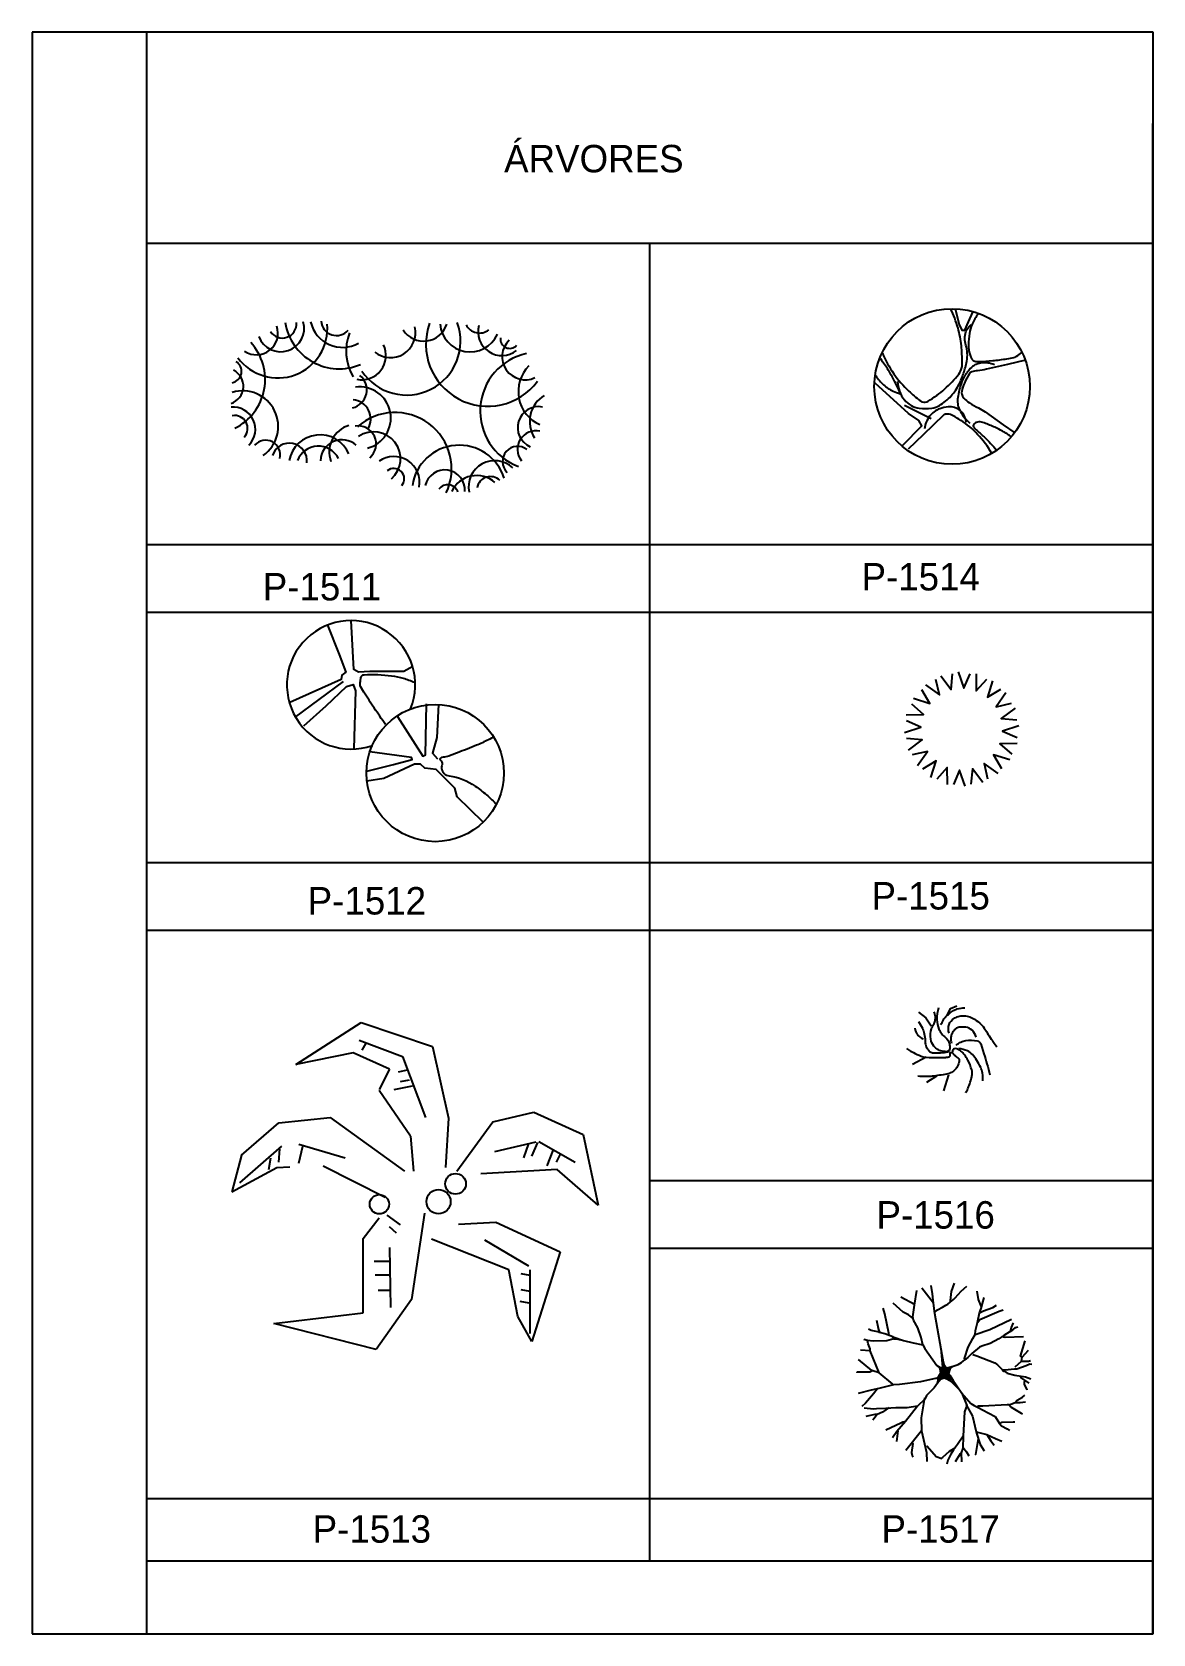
# Model space of a CAD drawing. Extents: x -74 to 94, y -49 to 40.
# Drawn here: x -73.97 to -49.47, y 4.82 to 39.82 of the extents above; entities that cross this region are included whole.
import ezdxf

# ---------------------------------------------------------------- set-up
doc = ezdxf.new("R2010")
doc.units = 0
doc.header["$LTSCALE"] = 100
doc.header["$MEASUREMENT"] = 0
doc.layers.add('FOLHA', color=3, linetype='CONTINUOUS')
doc.layers.add('P-ARVORE', color=2, linetype='CONTINUOUS')

# ---------------------------------------------------------------- blocks, each defined once
blk = doc.blocks.new('P-1517')
at = {"layer": 'P-ARVORE'}
for p, q in [((-0.503, 1.84), (-0.251, 1.512)), ((0.134, 1.764), (0.114, 1.567)), ((0.2, 1.94), (0.134, 1.764)), ((0.22, 1.62), (0.357, 1.767)), ((0.357, 1.767), (0.477, 1.874)), ((0.357, 1.767), (0.357, 1.767)), ((0.694, 1.77), (0.724, 1.587)), ((-0.27, 1.707), (-0.27, 1.707)), ((-0.166, 1.364), (-0.056, 1.417)), ((-0.056, 1.417), (0.017, 1.464)), ((0.017, 1.464), (0.06, 1.487)), ((0.06, 1.487), (0.117, 1.53)), ((0.114, 1.567), (0.117, 1.53)), ((0.117, 1.53), (0.187, 1.587)), ((0.187, 1.587), (0.22, 1.62)), ((0.724, 1.587), (0.79, 1.427)), ((0.84, 1.34), (1.044, 1.41)), ((1.044, 1.41), (1.127, 1.464)), ((-0.224, 1.312), (-0.166, 1.364)), ((0.71, 1.087), (0.764, 1.147)), ((0.757, 1.294), (0.84, 1.34)), ((0.757, 1.294), (0.757, 1.294)), ((0.764, 1.147), (1.184, 1.33)), ((0.977, 0.93), (1.454, 1.157)), ((1.184, 1.33), (1.27, 1.364)), ((0.66, 0.824), (0.977, 0.93)), ((1.317, 0.757), (1.24, 0.77)), ((1.717, 0.774), (1.317, 0.757)), ((1.427, 0.89), (1.48, 0.924)), ((1.48, 0.924), (1.544, 0.974)), ((1.544, 0.974), (1.59, 0.99)), ((1.717, 0.774), (1.717, 0.774)), ((0.804, 0.57), (0.804, 0.57)), ((0.987, 0.624), (0.987, 0.624)), ((1.69, 0.324), (1.827, 0.48)), ((-0.13, 0.084), (-0.05, 0.09)), ((-0.1, 0.077), (-0.046, 0.08)), ((-0.08, 0.034), (-0.1, 0.077)), ((-0.09, -0.056), (-0.08, 0.034)), ((-0.083, 0.067), (-0.023, 0.084)), ((-0.07, 0.04), (-0.083, 0.067)), ((-0.08, -0.06), (-0.07, 0.04)), ((-0.07, -0.063), (-0.06, 0.047)), ((-0.066, 0.054), (-0.023, 0.067)), ((-0.06, 0.047), (-0.066, 0.054)), ((-0.06, -0.073), (-0.05, 0.05)), ((-0.05, 0.09), (-0.036, 0.11)), ((-0.05, 0.05), (-0.023, 0.05)), ((-0.05, -0.076), (-0.04, 0.04)), ((-0.046, 0.08), (-0.026, 0.1)), ((-0.04, 0.23), (-0.023, 0.17)), ((-0.036, 0.11), (-0.04, 0.23)), ((-0.04, 0.04), (0, 0.02)), ((-0.04, -0.066), (-0.03, 0.024)), ((-0.03, 0.147), (-0.03, 0.147)), ((-0.03, 0.024), (-0.01, 0.01)), ((-0.03, -0.056), (-0.02, 0)), ((-0.026, 0.1), (-0.026, 0.13)), ((-0.023, 0.17), (-0.01, 0.104)), ((-0.023, 0.1), (0.017, 0.06)), ((-0.023, 0.084), (0.01, 0.05)), ((-0.023, 0.067), (0.004, 0.04)), ((-0.023, 0.05), (0, 0.03)), ((-0.02, 0), (0, 0)), ((-0.01, 0.104), (0.024, 0.07)), ((-0.01, 0.01), (0.01, 0.01)), ((0, 0.03), (0.037, 0.03)), ((0, 0.02), (0.02, 0.02)), ((0, 0), (0, -0.056)), ((0.004, 0.04), (0.057, 0.04)), ((0.01, 0.05), (0.077, 0.05)), ((0.01, 0.01), (0.01, -0.066)), ((0.017, 0.06), (0.094, 0.064)), ((0.02, 0.02), (0.02, -0.076)), ((0.037, 0.03), (0.03, -0.076)), ((0.037, 0.08), (0.104, 0.094)), ((0.057, 0.04), (0.04, -0.003)), ((0.077, 0.05), (0.05, 0.004)), ((0.05, 0.004), (0.05, -0.063)), ((0.094, 0.064), (0.06, -0.02)), ((0.087, 0.02), (0.07, -0.023)), ((0.114, 0.087), (0.087, 0.02)), ((0.18, 0.13), (0.287, 0.164)), ((0.287, 0.164), (0.364, 0.207)), ((0.364, 0.207), (0.437, 0.267)), ((1.534, 0.117), (1.67, 0.237)), ((1.67, 0.237), (1.69, 0.324)), ((-0.093, -0.153), (-0.166, -0.24)), ((-0.166, -0.24), (-0.14, -0.16)), ((-0.163, -0.123), (-0.143, -0.096)), ((-0.13, -0.14), (-0.15, -0.123)), ((-0.14, -0.16), (-0.146, -0.14)), ((-0.143, -0.096), (-0.116, -0.083)), ((-0.14, -0.11), (-0.1, -0.083)), ((-0.116, -0.143), (-0.14, -0.11)), ((-0.08, -0.13), (-0.13, -0.17)), ((-0.13, -0.17), (-0.13, -0.14)), ((-0.116, -0.083), (-0.09, -0.056)), ((-0.116, -0.12), (-0.07, -0.063)), ((-0.086, -0.12), (-0.116, -0.143)), ((-0.11, -0.12), (-0.113, -0.123)), ((-0.07, -0.103), (-0.11, -0.12)), ((-0.1, -0.083), (-0.08, -0.06)), ((-0.003, -0.126), (-0.093, -0.153)), ((0.007, -0.106), (-0.086, -0.12)), ((-0.006, -0.116), (-0.08, -0.13)), ((-0.076, -0.093), (-0.06, -0.073)), ((0.047, -0.093), (-0.076, -0.093)), ((0.014, -0.096), (-0.07, -0.103)), ((0.02, -0.076), (-0.05, -0.076)), ((0.01, -0.066), (-0.04, -0.066)), ((0, -0.056), (-0.03, -0.056)), ((-0.01, -0.01), (-0.01, -0.046)), ((0.064, -0.133), (-0.006, -0.116)), ((0.117, -0.173), (-0.003, -0.126)), ((0.084, -0.13), (0.007, -0.106)), ((0.084, -0.12), (0.014, -0.096)), ((0.03, -0.076), (0.047, -0.093)), ((0.04, -0.003), (0.04, -0.07)), ((0.04, -0.07), (0.084, -0.12)), ((0.087, -0.176), (0.044, -0.153)), ((0.05, -0.063), (0.1, -0.126)), ((0.06, -0.02), (0.06, -0.056)), ((0.06, -0.056), (0.117, -0.13)), ((0.1, -0.156), (0.064, -0.133)), ((0.07, -0.023), (0.07, -0.05)), ((0.07, -0.05), (0.147, -0.14)), ((0.1, -0.126), (0.084, -0.13)), ((0.117, -0.13), (0.1, -0.156)), ((0.147, -0.14), (0.114, -0.15)), ((0.114, -0.15), (0.117, -0.173)), ((0.147, -0.196), (0.18, -0.183)), ((0.197, -0.236), (0.147, -0.196))]:
    blk.add_line(p, q, dxfattribs=at)
for points in [[(-0.483, 0.597), (-0.52, 0.757), (-0.596, 0.97), (-0.69, 1.134), (-0.703, 1.207), (-0.666, 1.464), (-0.616, 1.784)], [(-0.023, 0.17), (-0.22, 1.28), (-0.25, 1.504), (-0.27, 1.707), (-0.3, 1.89)], [(-0.706, 1.177), (-0.8, 1.254), (-0.913, 1.307), (-1.133, 1.507)], [(-0.663, 1.48), (-0.963, 1.637)], [(1.494, 1.077), (1.484, 1.06), (1.45, 0.974), (1.427, 0.89), (1.29, 0.8), (1.267, 0.784), (1.177, 0.727), (1.177, 0.727), (0.987, 0.624), (0.804, 0.57), (0.757, 0.547), (0.59, 0.404), (0.5, 0.32), (0.437, 0.267), (0.427, 0.294), (0.507, 0.544), (0.61, 0.737), (0.66, 0.824), (0.66, 0.824), (0.664, 0.907), (0.71, 1.087), (0.757, 1.294), (0.794, 1.387), (0.82, 1.497), (0.86, 1.63)], [(-1.433, 0.884), (-1.453, 0.95), (-1.453, 0.95), (-1.49, 1.127)], [(-1.22, 0.804), (-1.23, 0.854), (-1.316, 1.274), (-1.353, 1.394)], [(-1.636, 0.467), (-1.633, 0.507), (-1.676, 0.614), (-1.693, 0.694), (-1.773, 0.71)], [(-1.696, 0.697), (-1.566, 0.684), (-1.27, 0.687), (-1.116, 0.734), (-1.143, 0.77), (-1.313, 0.837), (-1.4, 0.857), (-1.47, 0.88), (-1.613, 0.91), (-1.67, 0.937)], [(-1.433, 0.884), (-1.43, 0.85)], [(-1.143, 0.77), (-0.906, 0.69), (-0.693, 0.637), (-0.483, 0.597)], [(-1.126, 0.727), (-1.083, 0.724), (-1.056, 0.724), (-0.906, 0.69)], [(-1.436, -0.013), (-1.636, 0.467), (-1.846, 0.48)], [(-0.483, 0.597), (-0.44, 0.514), (-0.176, 0.147), (-0.106, 0.097), (-0.05, 0.107), (-0.05, 0.107), (-0.083, 0.514)], [(0.61, 0.384), (0.697, 0.354), (1.09, 0.2), (1.147, 0.157), (1.25, 0.057), (1.307, 0.05), (1.52, 0.07), (1.57, 0.07), (1.777, 0.147), (1.854, 0.18), (1.9, 0.177)], [(1.69, 0.324), (1.654, 0.347), (1.75, 0.684)], [(-1.586, 0.03), (-1.64, -0.003), (-1.926, -0.003), (-1.926, -0.003)], [(-1.136, -0.266), (-1.436, -0.013), (-1.6, 0.034), (-1.89, 0.274)], [(-0.136, 0.114), (-0.113, 0.07), (-0.1, -0.023), (-0.143, -0.096), (-0.186, -0.143)], [(-0.023, 0.17), (0.032, 0.086), (0.071, 0.097), (0.18, 0.13)], [(0.18, 0.13), (0.114, 0.087), (0.08, -0.03), (0.104, -0.066), (0.18, -0.183)], [(1.25, 0.057), (1.277, 0.02), (1.3, 0.017), (1.36, -0.02), (1.53, -0.066), (1.757, -0.1), (1.874, -0.146)], [(1.67, 0.237), (1.827, 0.24), (1.867, 0.254)], [(-0.13, -0.17), (-0.18, -0.133), (-0.536, -0.216), (-0.993, -0.273), (-1.123, -0.28), (-1.443, -0.36), (-1.61, -0.396), (-1.896, -0.466)], [(0.297, -0.366), (0.14, -0.21), (0.044, -0.153), (-0.02, -0.136), (-0.13, -0.17), (-0.166, -0.24), (-0.233, -0.346), (-0.233, -0.346), (-0.403, -0.513), (-0.443, -0.59), (-0.603, -0.743), (-0.823, -0.78), (-1.073, -0.783), (-1.293, -0.796), (-1.5, -0.803), (-1.563, -0.813), (-1.766, -0.79)], [(0.147, -0.14), (0.37, -0.463), (0.48, -0.73), (0.427, -0.866), (0.427, -0.866), (0.394, -1.403), (0.274, -1.58), (0.184, -1.7), (0.127, -1.793), (0.06, -1.923), (0.037, -2.01)], [(1.837, -0.243), (1.66, -0.12), (1.674, -0.083)], [(1.794, -0.39), (1.794, -0.39), (1.737, -0.266), (1.74, -0.203), (1.75, -0.186)], [(-1.48, -0.376), (-1.56, -0.476), (-1.736, -0.68), (-1.82, -0.75)], [(-0.446, -0.56), (-0.52, -0.996), (-0.516, -1.283), (-0.853, -1.71)], [(0.37, -0.463), (0.564, -0.683), (0.64, -0.733), (0.737, -0.78), (0.82, -0.826), (1.094, -0.973), (1.094, -0.973), (1.194, -1.12), (1.234, -1.173), (1.36, -1.24), (1.41, -1.276)], [(1.404, -0.716), (1.537, -0.663), (1.647, -0.666), (1.759, -0.648)], [(1.537, -0.663), (1.58, -0.613), (1.694, -0.546), (1.744, -0.503)], [(-1.48, -0.926), (-1.53, -0.926), (-1.73, -0.967)], [(-1.22, -0.776), (-1.363, -0.873), (-1.48, -0.926), (-1.553, -1.023), (-1.58, -1.05)], [(-0.603, -0.743), (-0.86, -1.08), (-0.92, -1.096), (-0.963, -1.117), (-1.293, -1.266)], [(0.464, -0.713), (0.6, -0.963), (0.684, -1.306), (0.69, -1.333), (0.767, -1.583), (0.857, -1.723)], [(0.7, -0.76), (0.737, -0.74), (0.83, -0.74), (1.357, -0.71), (1.397, -0.706), (1.45, -0.763), (1.664, -0.9), (1.694, -0.913)], [(-0.86, -1.08), (-1.05, -1.3), (-1.146, -1.433)], [(-1.033, -1.28), (-1.063, -1.513)], [(-0.516, -1.283), (-0.403, -1.756), (-0.4, -1.956)], [(0.684, -1.306), (0.914, -1.366), (1, -1.5), (1.077, -1.6)], [(0.914, -1.366), (1.107, -1.453), (1.24, -1.51)], [(1.194, -1.12), (1.24, -1.093), (1.49, -1.09), (1.527, -1.09)], [(-0.723, -1.553), (-0.706, -1.563), (-0.73, -1.756), (-0.72, -1.82), (-0.693, -1.85)], [(-0.39, -1.62), (-0.39, -1.62), (-0.19, -1.843), (-0.07, -1.89)], [(0.217, -1.663), (0.09, -1.736), (-0.056, -1.863), (-0.1, -1.896)], [(0.394, -1.403), (0.387, -1.663), (0.354, -1.766), (0.364, -1.96)], [(0.39, -1.643), (0.47, -1.74), (0.52, -1.826)], [(0.724, -1.45), (0.67, -1.803), (0.67, -1.803)], [(0.354, -1.766), (0.334, -1.783), (0.22, -1.963)]]:
    blk.add_lwpolyline(points, dxfattribs=at)
blk = doc.blocks.new('P-1516')
at = {"layer": 'P-ARVORE', "linetype": 'CONTINUOUS'}
for points in [[(-0.729, 0.774), (-0.569, 0.65), (-0.45, 0.475)], [(-0.102, 0.698), (-0.032, 0.849), (0.107, 0.906)], [(-0.562, -0.214), (-0.861, -0.371)], [(-0.339, -0.629), (-0.554, -0.769)], [(-0.073, -0.595), (-0.185, -0.944)]]:
    blk.add_lwpolyline(points, dxfattribs=at)
for points in [[(-0.29, 0.865, 0.081449), (-0.328, 0.609, 0.09931), (-0.283, 0.401, 0.125117), (-0.14, 0.217, -0.178086), (-0.053, 0.077, -0.063908), (-0.045, -0.026, -0.160442), (-0.06, -0.065, -0.214567), (-0.114, -0.092, -0.092896), (-0.248, -0.072, -0.065148), (-0.331, -0.03, -0.070956), (-0.394, 0.027, -0.142597), (-0.462, 0.181, -0.104069), (-0.444, 0.409, -0.070391), (-0.402, 0.501, 0.080024), (-0.367, 0.582, 0.087865), (-0.36, 0.67, 0.066949), (-0.387, 0.782)], [(-0.24, 0.492, -0.044682), (-0.186, 0.603, -0.061336), (-0.13, 0.674, -0.021398), (-0.068, 0.73, -0.018115), (0.01, 0.79, -0.088663), (0.119, 0.842, -0.065079), (0.282, 0.865)], [(-0.813, 0.425, 0.052985), (-0.795, 0.36, 0.052985), (-0.764, 0.3, 0.072272), (-0.702, 0.232, 0.072272), (-0.624, 0.184)], [(-0.729, 0.567, -0.040463), (-0.645, 0.421, -0.053459), (-0.604, 0.3, -0.053778), (-0.586, 0.151, 0.074403), (-0.569, 0.044, 0.083198), (-0.514, -0.062, 0.138856), (-0.457, -0.106, 0.087891), (-0.389, -0.12, 0.033246), (-0.207, -0.113, 0.026612), (-0.134, -0.102, 0.02308), (-0.053, -0.081)], [(-0.06, 0.309, -0.15415), (-0.059, 0.503, -0.182547), (0.045, 0.633, -0.042902), (0.138, 0.678, -0.07207), (0.199, 0.691, -0.06867), (0.331, 0.683, -0.072417), (0.449, 0.641, -0.053003), (0.608, 0.534, -0.069069), (0.706, 0.425, -0.011932), (0.773, 0.321, 0.009178), (0.86, 0.184, 0.010014), (0.906, 0.119, 0.005993), (0.985, 0.011)], [(0.533, 0.226, 0.136217), (0.441, 0.377, 0.157301), (0.302, 0.442, 0.070171), (0.159, 0.44, 0.12826), (0.087, 0.409, 0.062011), (0.039, 0.362, 0.051839), (-0.003, 0.293, 0.104783), (-0.026, 0.202, 0.090519), (-0.011, 0.094)], [(0.094, 0.053, -0.067187), (0.196, 0.119, -0.073562), (0.302, 0.151, -0.093418), (0.557, 0.142, -0.25764), (0.63, 0.077), (0.7, -0.139, -0.005191), (0.767, -0.361, -0.004956), (0.833, -0.595)], [(-0.993, -0.023, 0.014301), (-0.901, -0.082, 0.022943), (-0.841, -0.113, 0.01032), (-0.672, -0.189, 0.037793), (-0.624, -0.205, 0.048958), (-0.562, -0.215, 0.011951), (-0.304, -0.222, 0.019564), (-0.143, -0.217, 0.041375), (-0.067, -0.205, 0.47666), (-0.039, -0.146, -0.807655), (0.003, -0.113, -0.028286), (0.031, -0.141, 0.019539), (0.072, -0.181, 0.017303), (0.119, -0.22, -0.025876), (0.149, -0.247, -0.231233), (0.16, -0.278, -0.068815), (0.135, -0.38, -0.084375), (0.071, -0.483, -0.099945), (-0.011, -0.546, -0.064332), (-0.115, -0.581, -0.022185), (-0.429, -0.629, -0.026795), (-0.566, -0.636, -0.020747), (-0.743, -0.629)], [(0.302, -0.993, 0.018161), (0.35, -0.899, 0.024951), (0.379, -0.828, 0.016538), (0.425, -0.682, 0.031277), (0.442, -0.603, 0.104913), (0.434, -0.488, 0.05326), (0.351, -0.28, 0.042497), (0.274, -0.159, 0.055782), (0.199, -0.081, 0.091303), (0.107, -0.029, 0.177252), (0.052, -0.03, 0.161184), (0.027, -0.051, 0.105355), (0.01, -0.098)], [(0.679, -0.728, 0.047683), (0.667, -0.56, 0.062885), (0.63, -0.437, 0.039218), (0.548, -0.285, 0.041534), (0.449, -0.155, 0.104965), (0.339, -0.076, 0.072228), (0.149, -0.023)]]:
    blk.add_lwpolyline(points, format="xyb", dxfattribs=at)
blk = doc.blocks.new('P-1515')
at = {"layer": 'P-ARVORE', "linetype": 'CONTINUOUS'}
for points in [[(-0.813, 1.003), (-0.506, 0.786), (-0.581, 1.121)], [(-0.475, 1.201), (-0.251, 0.9), (-0.219, 1.242)], [(-0.093, 1.286), (0.027, 0.93), (0.163, 1.245)], [(0.297, 1.248), (0.301, 0.872), (0.528, 1.13)], [(0.655, 1.092), (0.544, 0.733), (0.839, 0.908)], [(-1.072, 0.71), (-0.714, 0.598), (-0.889, 0.894)], [(0.948, 0.832), (0.732, 0.525), (1.067, 0.601)], [(-1.229, 0.351), (-0.853, 0.356), (-1.111, 0.583)], [(1.147, 0.494), (0.846, 0.27), (1.188, 0.238)], [(-1.266, -0.039), (-0.911, 0.082), (-1.226, 0.218)], [(1.231, 0.112), (0.876, -0.008), (1.191, -0.144)], [(-1.182, -0.421), (-0.881, -0.196), (-1.223, -0.164)], [(1.193, -0.277), (0.818, -0.282), (1.076, -0.509)], [(-0.984, -0.758), (-0.767, -0.452), (-1.102, -0.527)], [(-0.691, -1.018), (-0.579, -0.659), (-0.874, -0.834)], [(1.037, -0.636), (0.679, -0.525), (0.854, -0.82)], [(-0.332, -1.174), (-0.337, -0.799), (-0.563, -1.057)], [(0.058, -1.212), (-0.063, -0.856), (-0.199, -1.172)], [(0.44, -1.128), (0.216, -0.827), (0.184, -1.168)], [(0.777, -0.929), (0.471, -0.712), (0.546, -1.047)]]:
    blk.add_lwpolyline(points, dxfattribs=at)
blk = doc.blocks.new('P-1514')
at = {"layer": 'P-ARVORE', "linetype": 'CONTINUOUS'}
for points in [[(-1.522, 0.728, 0.053066), (-1.274, 0.279, 0.054125), (-0.944, -0.1, 0.018538), (-0.704, -0.305, 0.095687), (-0.65, -0.333, 0.204667), (-0.525, -0.319, 0.054842), (-0.159, -0.054, 0.039919), (0.145, 0.27, 0.112903), (0.213, 0.413, 0.06151), (0.224, 0.519, 0.017414), (0.203, 0.891, 0.048062), (0.13, 1.276, 0.041781), (-0.032, 1.697)], [(0.576, 1.591, 0.055311), (0.439, 1.361, 0.070606), (0.38, 1.16, 0.029419), (0.358, 0.911, 0.054109), (0.37, 0.776, 0.083026), (0.435, 0.599, 0.20934), (0.497, 0.553, 0.064082), (0.588, 0.544, 0.019397), (0.889, 0.565, 0.010015), (1.2, 0.605, 0.020513), (1.35, 0.634, 0.078252), (1.403, 0.656, 0.02993), (1.525, 0.74)], [(-1.189, 0.111, 0.16498), (-1.041, -0.291, 0.192089), (-0.718, -0.473, 0.066179), (-0.443, -0.473, 0.103776), (-0.277, -0.415, 0.070205), (-0.022, -0.207, 0.07375), (0.154, 0.052, 0.032497), (0.252, 0.292, 0.031226), (0.321, 0.553, 0.126952), (0.301, 0.906, -0.156923), (0.301, 1.195, -0.077961), (0.331, 1.254, -0.037859), (0.419, 1.358)], [(-1.669, 0.238, 0.069767), (-1.495, 0.035, 0.075343), (-1.287, -0.1, 0.017121), (-1.136, -0.162, 0.437375), (-1.13, -0.158, 0.180652), (-1.131, -0.142, 0.008998), (-1.266, 0.134, 0.021992), (-1.395, 0.36, 0.019569), (-1.56, 0.601)], [(0.928, 0.472, 0.142629), (0.624, 0.511, 0.172938), (0.399, 0.39, 0.01891), (0.331, 0.309, 0.023322), (0.282, 0.238, 0.061557), (0.199, 0.062, 0.038554), (0.124, -0.24, 0.152403), (0.161, -0.501, 0.105657), (0.389, -0.8)], [(1.604, 0.576), (1.212, 0.484), (0.751, 0.378, -0.02916), (0.558, 0.345, 0.043631), (0.429, 0.319, 0.180614), (0.382, 0.285, 0.043112), (0.271, 0.075, 0.042067), (0.212, -0.106, 0.126596), (0.213, -0.17, 0.115155), (0.258, -0.252, 0.066658), (0.38, -0.356, 0.028668), (0.577, -0.468, -0.038412), (0.722, -0.554), (1.114, -0.836), (1.369, -1.009)], [(0.869, -1.465, 0.057513), (0.558, -1.045, 0.063292), (0.193, -0.742, 0.007374), (0.026, -0.639, 0.043636), (-0.003, -0.625, 0.090874), (-0.127, -0.602, 0.177832), (-0.189, -0.625), (-0.63, -1.057), (-0.963, -1.372)], [(0.31, -0.777, 0.136671), (0.222, -0.571, 0.155075), (0.056, -0.461, 0.088836), (-0.085, -0.446, 0.067312), (-0.268, -0.485, 0.146314), (-0.492, -0.651, 0.136426), (-0.601, -0.928)], [(1.301, -1.103, 0.02177), (1.1, -0.974, 0.02855), (0.938, -0.892, 0.00962), (0.704, -0.795, 0.039153), (0.644, -0.777, 0.077167), (0.587, -0.774, 0.072221), (0.527, -0.788, 0.157909), (0.467, -0.838, 0.302669), (0.468, -0.882, 0.069584), (0.526, -0.944, -0.025018), (0.702, -1.103, -0.00837), (0.842, -1.246, -0.008302), (0.977, -1.395)]]:
    blk.add_lwpolyline(points, format="xyb", dxfattribs=at)
for points in [[(0.066, 1.697), (0.154, 1.358), (0.213, 1.23), (0.282, 1.23), (0.359, 1.416), (0.457, 1.626)], [(-1.081, -1.29), (-0.659, -0.859), (-0.728, -0.742), (-0.953, -0.59), (-1.678, 0.075)], [(-0.454, -0.707), (-1.042, -0.415)]]:
    blk.add_lwpolyline(points, dxfattribs=at)
blk.add_circle((0, 0), 1.7, dxfattribs=at)
blk = doc.blocks.new('P-1513')
at = {"layer": 'P-ARVORE'}
for p, q in [((-2.759, 2.836), (-1.331, 3.756)), ((-1.331, 3.756), (0.226, 3.229)), ((-1.374, 3.366), (-0.432, 3.012)), ((-1.309, 3.149), (-1.22, 3.306)), ((0.226, 3.229), (0.577, 1.661)), ((-1.506, 3.092), (-2.759, 2.836)), ((-0.715, 2.738), (-1.506, 3.092)), ((-0.432, 3.012), (0.072, 1.68)), ((-0.715, 2.738), (-0.937, 2.287)), ((-0.518, 2.68), (-0.322, 2.718)), ((-0.475, 2.466), (-0.278, 2.504)), ((-0.257, 1.268), (-0.937, 2.268)), ((-0.608, 2.287), (-0.211, 2.367)), ((1.543, 1.584), (2.445, 1.798)), ((2.445, 1.798), (3.519, 1.31)), ((-3.944, 0.859), (-3.131, 1.562)), ((-3.131, 1.562), (-2.011, 1.68)), ((-2.011, 1.68), (-0.386, 0.505)), ((0.577, 1.661), (0.512, 0.585)), ((0.756, 0.505), (1.543, 1.584)), ((-3.987, 0.252), (-3.067, 1.054)), ((-2.691, 1.093), (-1.682, 0.799)), ((-2.691, 0.681), (-2.605, 1.054)), ((-0.257, 1.268), (-0.189, 0.505)), ((1.59, 0.936), (2.491, 1.15)), ((2.223, 0.799), (2.334, 1.112)), ((2.399, 0.837), (2.531, 1.131)), ((2.553, 1.153), (3.344, 0.703)), ((3.519, 1.31), (3.848, -0.239)), ((-3.944, 0.859), (-4.162, 0.055)), ((-3.35, 0.546), (-3.307, 0.799)), ((-3.131, 0.703), (-3.11, 0.996)), ((2.86, 0.955), (2.728, 0.623)), ((3.014, 0.878), (2.928, 0.703)), ((-4.162, 0.055), (-3.174, 0.585)), ((-3.174, 0.585), (-2.888, 0.604)), ((-2.165, 0.623), (-0.805, -0.064)), ((2.95, 0.546), (1.282, 0.447)), ((3.848, -0.239), (2.95, 0.546)), ((-1.288, -0.964), (-0.937, -0.514)), ((-0.475, -0.67), (-0.762, -0.453)), ((0.051, -0.415), (-0.232, -2.296)), ((0.799, -0.651), (1.611, -0.61)), ((1.611, -0.61), (3.014, -1.258)), ((-1.288, -2.59), (-1.288, -0.964)), ((-0.562, -0.846), (-0.715, -0.709)), ((1.894, -1.648), (0.205, -0.983)), ((2.334, -1.571), (1.368, -1.003)), ((-0.715, -1.159), (-0.694, -2.472)), ((3.014, -1.258), (2.399, -3.216)), ((-0.71, -1.47), (-1.048, -1.47)), ((2.094, -2.667), (1.894, -1.648)), ((2.159, -1.728), (2.356, -1.766)), ((2.356, -1.648), (2.356, -3.04)), ((-0.706, -1.763), (-1.026, -1.763)), ((-0.7, -2.098), (-0.959, -2.098)), ((2.159, -2.079), (2.356, -2.118)), ((-0.232, -2.296), (-1.002, -3.392)), ((2.134, -2.335), (2.331, -2.373)), ((-3.242, -2.823), (-1.288, -2.59)), ((2.399, -3.216), (2.094, -2.667)), ((-1.002, -3.392), (-3.242, -2.823))]:
    blk.add_line(p, q, dxfattribs=at)
for centre, radius in [((0.731, 0.23), 0.226), ((0.359, -0.16), 0.264), ((-0.934, -0.217), 0.211)]:
    blk.add_circle(centre, radius, dxfattribs=at)
blk = doc.blocks.new('P-1511')
at = {"layer": 'P-ARVORE', "linetype": 'CONTINUOUS'}
for centre, radius, start, end in [((-3.772, 1.812), 1.084, 216.4071, 4.944), ((-4.238, 1.702), 0.468, 236.4114, 19.3269), ((-3.708, 1.813), 0.512, 200.6805, 15.9305), ((-3.671, 1.907), 0.307, 211.949, 5.5679), ((-2.43, 2.12), 1.192, 188.8266, 293.0168), ((-2.357, 2.112), 0.716, 192.8158, 299.4524), ((-2.491, 1.991), 0.336, 183.9385, 320.1188), ((-0.957, 1.534), 1.179, 213.7572, 19.991), ((-1.308, 1.715), 0.544, 230.5624, 13.4857), ((-0.586, 2.064), 0.532, 212.7109, 342.6363), ((0.818, 1.462), 1.353, 160.1013, 323.3838), ((0.43, 1.955), 0.657, 184.377, 335.354), ((0.639, 2.048), 0.338, 208.2741, 306.4143), ((1.124, 1.737), 0.52, 164.7356, 308.2571), ((-5.242, 0.697), 1.193, 296.377, 42.5119), ((-1.156, 1.317), 1.123, 159.3592, 210.3273), ((-1.935, 1.216), 0.527, 257.8763, 26.9762), ((1.295, 1.576), 0.202, 172.8402, 318.0416), ((1.636, 1.192), 0.504, 134.4341, 294.961), ((-4.82, 0.871), 0.255, 281.9605, 58.2055), ((1.941, 0.002), 1.291, 102.5321, 249.3303), ((-4.915, 0.545), 0.392, 288.1344, 63.4376), ((-2.225, 0.467), 0.4, 282.4159, 51.8036), ((2.275, 0.432), 0.791, 135.0771, 246.2391), ((-4.54, -0.33), 0.777, 305.1426, 106.956), ((-1.98, -0.146), 0.679, 284.0603, 97.8231), ((-4.755, -0.398), 0.492, 315.6518, 94.491), ((-2.164, -0.168), 0.423, 328.6043, 84.7887), ((1.928, -0.356), 0.457, 79.4194, 245.9875), ((2.405, -0.223), 0.672, 121.7983, 212.1885), ((-4.71, -0.372), 0.279, 315.9619, 101.7568), ((-2.045, -0.886), 0.603, 106.7588, 200.2021), ((-2.017, -0.714), 0.394, 310.4454, 99.8016), ((-1.208, -1.26), 1.234, 334.8246, 131.8507), ((-4.04, -0.954), 0.321, 346.0812, 138.5695), ((-3.521, -1.083), 0.387, 353.6781, 162.2848), ((-2.851, -1.202), 0.687, 23.0349, 169.6851), ((-2.37, -1.093), 0.47, 48.3823, 178.3405), ((-1.676, -1.036), 0.587, 311.0845, 124.0596), ((1.869, -0.83), 0.403, 77.3388, 218.2418), ((-2.883, -1.247), 0.486, 26.5009, 159.7434), ((-1.233, -1.55), 0.561, 349.1357, 125.5399), ((0.191, -1.774), 1.033, 17.4691, 171.6708), ((1.469, -1.095), 0.329, 51.344, 226.7038), ((-1.236, -1.477), 0.228, 319.9025, 130.4255), ((-0.121, -1.717), 0.437, 355.3033, 167.6991), ((0.968, -1.652), 0.572, 46.1683, 191.6463), ((-0.059, -1.84), 0.236, 17.8717, 144.8446), ((0.573, -2.002), 0.597, 47.8751, 155.3921), ((0.875, -1.724), 0.296, 45.7036, 169.993)]:
    blk.add_arc(centre, radius, start, end, dxfattribs=at)
blk = doc.blocks.new('FOLHAVERDE')
at = {"layer": 'FOLHA', "linetype": 'CONTINUOUS'}
for p, q in [((-5.455, 37.298), (-29.955, 37.298)), ((-29.955, 37.298), (-29.955, 2.298)), ((-27.455, 37.298), (-27.455, 2.298)), ((-5.455, 2.298), (-5.455, 37.298)), ((-27.455, 35.298), (-27.455, 2.298)), ((-29.955, 2.298), (-5.455, 2.298)), ((-27.455, 2.298), (-5.455, 2.298))]:
    blk.add_line(p, q, dxfattribs=at)

msp = doc.modelspace()

# ---------------------------------------------------------------- linework, layer by layer
at = {"layer": 'FOLHA', "linetype": 'CONTINUOUS'}
for p, q in [((-49.469, 4.822), (-49.469, 37.822)), ((-49.469, 35.202), (-71.469, 35.202)), ((-60.469, 6.416), (-60.469, 35.202)), ((-71.469, 28.623), (-49.469, 28.623)), ((-71.469, 27.143), (-49.469, 27.143)), ((-71.469, 21.677), (-49.469, 21.677)), ((-71.469, 20.196), (-49.469, 20.196)), ((-60.469, 14.73), (-49.469, 14.73)), ((-60.469, 13.249), (-49.469, 13.249)), ((-71.469, 7.783), (-49.469, 7.783)), ((-71.469, 6.416), (-49.469, 6.416))]:
    msp.add_line(p, q, dxfattribs=at)
at = {"layer": 'P-ARVORE', "linetype": 'CONTINUOUS'}
for p, q in [((-71.469, 37.822), (-71.469, 4.822)), ((-71.469, 4.822), (-49.469, 4.822))]:
    msp.add_line(p, q, dxfattribs=at)
for points in [[(-65.649, 25.959), (-65.846, 25.85), (-66.582, 25.85), (-66.831, 25.833), (-66.937, 25.897), (-66.991, 26.962)], [(-67.511, 26.864), (-67.254, 26.225), (-67.108, 25.833), (-67.2, 25.771), (-67.214, 25.676), (-68.331, 25.176)], [(-68.227, 24.848), (-67.16, 25.631)], [(-68.03, 24.66), (-67.543, 25.097), (-67.094, 25.522), (-66.951, 25.567), (-66.897, 25.427), (-66.937, 24.159)], [(-65.978, 24.864), (-65.425, 24.003), (-65.372, 24.033), (-65.346, 25.145)], [(-65.082, 25.13), (-65.122, 24.409), (-65.214, 24.064), (-65.11, 23.939)], [(-66.648, 23.673), (-66.069, 23.815), (-65.662, 23.924), (-65.675, 23.972), (-66.582, 24.095)], [(-64.109, 22.562), (-64.675, 23.11), (-64.727, 23.298), (-65.136, 23.706), (-65.385, 23.737), (-65.477, 23.829), (-65.609, 23.829), (-66.281, 23.516), (-66.648, 23.454)]]:
    msp.add_lwpolyline(points, dxfattribs=at)
for points in [[(-66.241, 24.691, -0.005535), (-66.49, 25.054, -0.005948), (-66.714, 25.396), (-66.793, 25.522, -0.115065), (-66.796, 25.534, -0.01439), (-66.793, 25.631, -0.022673), (-66.789, 25.67, -0.015917), (-66.779, 25.724, -0.340513), (-66.712, 25.781, -0.044667), (-66.109, 25.755, -0.035187), (-65.855, 25.703, -0.03481), (-65.609, 25.615)], [(-63.86, 24.425, -0.007318), (-64.126, 24.294, -0.01543), (-64.255, 24.238, -0.002746), (-64.668, 24.074, -0.005962), (-64.859, 24.003, -0.075653), (-64.986, 23.977, 0.161141), (-65.044, 23.955, 0.486505), (-65.044, 23.915, -0.207795), (-65.004, 23.846, -0.10874), (-65.011, 23.791, 0.109968), (-65.017, 23.737, 0.34521), (-64.851, 23.568, -0.120908), (-64.281, 23.345, -0.024895), (-64.039, 23.157, -0.023883), (-63.808, 22.937)]]:
    msp.add_lwpolyline(points, format="xyb", dxfattribs=at)
msp.add_circle((-65.157, 23.632), 1.5, dxfattribs=at)
msp.add_arc((-66.996, 25.559), 1.403, 337.9756, 289.3852, dxfattribs=at)

# ---------------------------------------------------------------- block references
at = {"layer": 'FOLHA', "linetype": 'CONTINUOUS'}
msp.add_blockref('FOLHAVERDE', (-44.013, 2.524), dxfattribs=at)
at = {"layer": 'P-ARVORE', "linetype": 'CONTINUOUS'}
for name, p in [('P-1514', (-53.86, 32.077)), ('P-1511', (-64.825, 31.536)), ('P-1515', (-53.631, 24.554)), ('P-1516', (-53.864, 17.636)), ('P-1513', (-65.443, 14.427)), ('P-1517', (-54.015, 10.543))]:
    msp.add_blockref(name, p, dxfattribs=at)

# ---------------------------------------------------------------- texts
at = {"layer": 'FOLHA', "linetype": 'CONTINUOUS'}
for s, p in [('ÁRVORES', (-63.651, 36.756)), ('P-1511', (-68.926, 27.403)), ('P-1514', (-55.839, 27.621)), ('P-1512', (-67.944, 20.541)), ('P-1515', (-55.621, 20.65)), ('P-1516', (-55.512, 13.678)), ('P-1513', (-67.835, 6.816)), ('P-1517', (-55.403, 6.816))]:
    msp.add_text(s, height=0.6, dxfattribs=at).set_placement(p)

doc.saveas('drawing.dxf')
